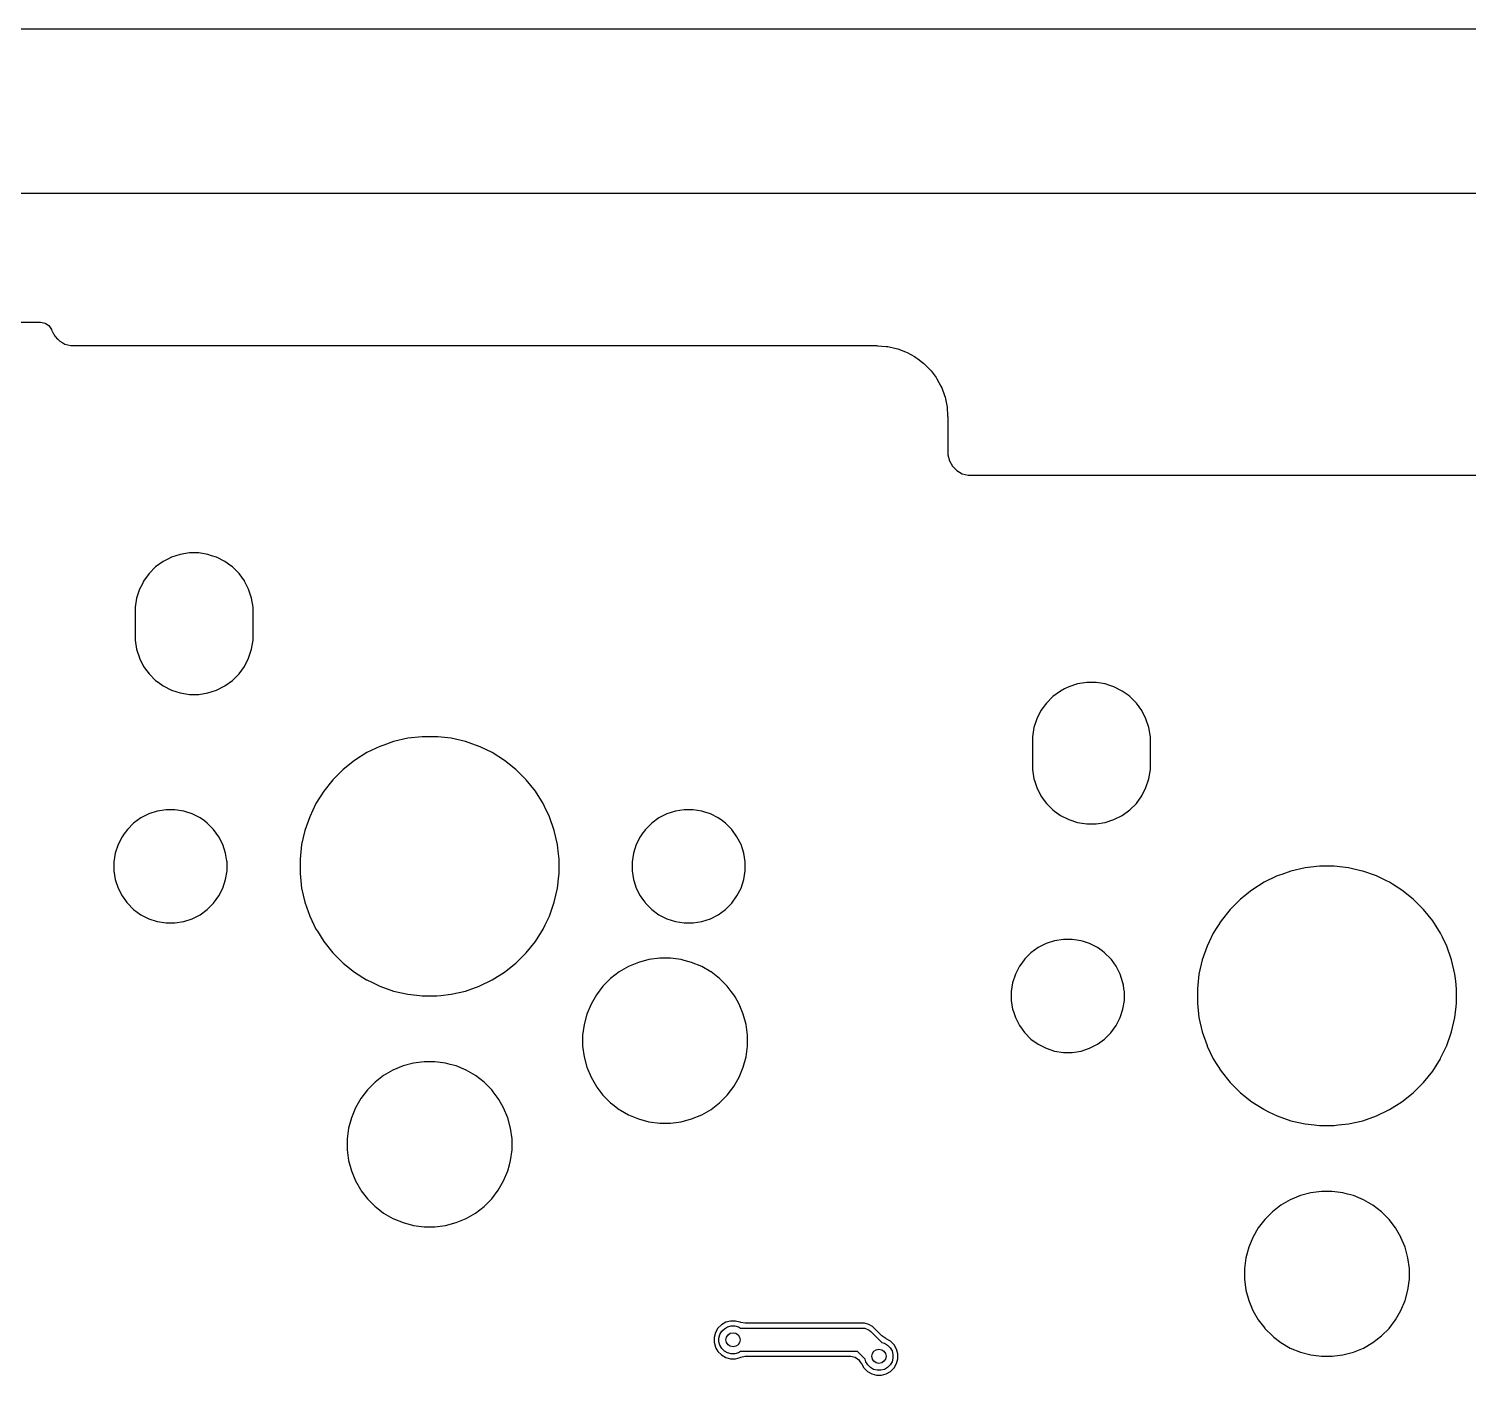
# Model space of a CAD drawing. Header units: inches. Extents: x 2.6 to 14.2, y -7.9 to -3.5.
# Drawn here: x 11.933 to 13.136, y -4.577 to -3.452 of the extents above; entities that cross this region are included whole.
import ezdxf

# ---------------------------------------------------------------- set-up
doc = ezdxf.new("R2010")
doc.units = ezdxf.units.IN
doc.header["$MEASUREMENT"] = 0
doc.layers.add('B.Cu', color=153, linetype='CONTINUOUS', true_color=0x4d7fc4)

msp = doc.modelspace()

# ---------------------------------------------------------------- linework, layer by layer
at = {"layer": 'B.Cu', "linetype": 'CONTINUOUS'}
for p, q in [((2.598, -3.4524), (14.1925, -3.4524)), ((13.4175, -3.5901), (10.4648, -3.5901)), ((11.1449, -3.6975), (11.9431, -3.6975)), ((11.9431, -3.6975), (11.9469, -3.6982)), ((11.9469, -3.6982), (11.9501, -3.7003)), ((11.9501, -3.7003), (11.9522, -3.7035)), ((11.9522, -3.7035), (11.9526, -3.7047)), ((11.9526, -3.7047), (11.9527, -3.705)), ((11.9527, -3.705), (11.9527, -3.7051)), ((11.9527, -3.7051), (11.9527, -3.7051)), ((11.9527, -3.7051), (11.954, -3.7073)), ((11.954, -3.7073), (11.9541, -3.7074)), ((11.9541, -3.7074), (11.9541, -3.7074)), ((11.9541, -3.7074), (11.9541, -3.7074)), ((11.9541, -3.7074), (11.9553, -3.7095)), ((11.9553, -3.7095), (11.9553, -3.7095)), ((11.9553, -3.7095), (11.9553, -3.7095)), ((11.9553, -3.7095), (11.9553, -3.7095)), ((11.9553, -3.7095), (11.9574, -3.7116)), ((11.9574, -3.7116), (11.9574, -3.7116)), ((11.9574, -3.7116), (11.9575, -3.7117)), ((11.9575, -3.7117), (11.959, -3.7132)), ((11.959, -3.7132), (11.959, -3.7132)), ((11.959, -3.7132), (11.959, -3.7132)), ((11.959, -3.7132), (11.9592, -3.7134)), ((11.9592, -3.7134), (11.9592, -3.7134)), ((11.9592, -3.7134), (11.9592, -3.7134)), ((11.9592, -3.7134), (11.9618, -3.7148)), ((11.9618, -3.7148), (11.9618, -3.7148)), ((11.9618, -3.7148), (11.9618, -3.7148)), ((11.9618, -3.7148), (11.9625, -3.7153)), ((11.9625, -3.7153), (11.9635, -3.7158)), ((11.9635, -3.7158), (11.9635, -3.7158)), ((11.9635, -3.7158), (11.9635, -3.7158)), ((11.9635, -3.7158), (11.9635, -3.7158)), ((11.9635, -3.7158), (11.9635, -3.7158)), ((11.9635, -3.7158), (11.9635, -3.7158)), ((11.9635, -3.7158), (11.9635, -3.7158)), ((11.9635, -3.7158), (11.9635, -3.7158)), ((11.9635, -3.7158), (11.9635, -3.7158)), ((11.9635, -3.7158), (11.9659, -3.7164)), ((11.9659, -3.7164), (11.9685, -3.7171)), ((11.9685, -3.7171), (11.9685, -3.7171)), ((11.9685, -3.7171), (11.9685, -3.7171)), ((11.9685, -3.7171), (11.9702, -3.7171)), ((11.9702, -3.7171), (11.9702, -3.7171)), ((11.9702, -3.7171), (11.9737, -3.7171)), ((11.9737, -3.7171), (11.9737, -3.7171)), ((11.9737, -3.7171), (11.9743, -3.7171)), ((11.9743, -3.7171), (11.9743, -3.7171)), ((11.9743, -3.7171), (12.6397, -3.7171)), ((12.6397, -3.7171), (12.6397, -3.7171)), ((12.6397, -3.7171), (12.642, -3.7171)), ((12.642, -3.7171), (12.6427, -3.7172)), ((12.6427, -3.7172), (12.65, -3.7177)), ((12.65, -3.7177), (12.6514, -3.7179)), ((12.6514, -3.7179), (12.6583, -3.7194)), ((12.6583, -3.7194), (12.6596, -3.7198)), ((12.6596, -3.7198), (12.6662, -3.7222)), ((12.6662, -3.7222), (12.6675, -3.7228)), ((12.6675, -3.7228), (12.6736, -3.7262)), ((12.6736, -3.7262), (12.6748, -3.7269)), ((12.6748, -3.7269), (12.6764, -3.7281)), ((12.6764, -3.7281), (12.6804, -3.7311)), ((12.6804, -3.7311), (12.6815, -3.7321)), ((12.6815, -3.7321), (12.6864, -3.737)), ((12.6864, -3.737), (12.6874, -3.7381)), ((12.6874, -3.7381), (12.6916, -3.7437)), ((12.6916, -3.7437), (12.6923, -3.7449)), ((12.6923, -3.7449), (12.6957, -3.751)), ((12.6957, -3.751), (12.6963, -3.7523)), ((12.6963, -3.7523), (12.6987, -3.7589)), ((12.6987, -3.7589), (12.6991, -3.7602)), ((12.6991, -3.7602), (12.7006, -3.7671)), ((12.7006, -3.7671), (12.7008, -3.7685)), ((12.7008, -3.7685), (12.7013, -3.7758)), ((12.7013, -3.7758), (12.7014, -3.7765)), ((12.7014, -3.7765), (12.7014, -3.7775)), ((12.7014, -3.7775), (12.7014, -3.7788)), ((12.7014, -3.7788), (12.7014, -3.7788)), ((12.7014, -3.7788), (12.7014, -3.7796)), ((12.7014, -3.7796), (12.7014, -3.8083)), ((12.7014, -3.8083), (12.7027, -3.8133)), ((12.7027, -3.8133), (12.7027, -3.8133)), ((12.7027, -3.8133), (12.7027, -3.8133)), ((12.7027, -3.8133), (12.7053, -3.8178)), ((12.7053, -3.8178), (12.709, -3.8215)), ((12.709, -3.8215), (12.7135, -3.8241)), ((12.7135, -3.8241), (12.7185, -3.8254)), ((12.7185, -3.8254), (13.4175, -3.8254)), ((12.0456, -3.8975), (12.0393, -3.902)), ((12.0489, -3.8958), (12.0456, -3.8975)), ((12.0456, -3.8975), (12.0456, -3.8975)), ((12.0456, -3.8975), (12.0456, -3.8975)), ((12.0456, -3.8975), (12.0456, -3.8975)), ((12.0525, -3.8939), (12.0489, -3.8958)), ((12.0599, -3.8915), (12.0525, -3.8939)), ((12.0525, -3.8939), (12.0525, -3.8939)), ((12.0675, -3.8903), (12.0599, -3.8915)), ((12.0753, -3.8903), (12.0675, -3.8903)), ((12.0675, -3.8903), (12.0675, -3.8903)), ((12.0675, -3.8903), (12.0675, -3.8903)), ((12.083, -3.8915), (12.0753, -3.8903)), ((12.0753, -3.8903), (12.0753, -3.8903)), ((12.0753, -3.8903), (12.0753, -3.8903)), ((12.0861, -3.8926), (12.083, -3.8915)), ((12.083, -3.8915), (12.083, -3.8915)), ((12.083, -3.8915), (12.083, -3.8915)), ((12.0903, -3.8939), (12.0861, -3.8926)), ((12.0972, -3.8975), (12.0903, -3.8939)), ((12.0903, -3.8939), (12.0903, -3.8939)), ((12.0903, -3.8939), (12.0903, -3.8939)), ((12.0903, -3.8939), (12.0903, -3.8939)), ((12.1021, -3.901), (12.0972, -3.8975)), ((12.0972, -3.8975), (12.0972, -3.8975)), ((12.0972, -3.8975), (12.0972, -3.8975)), ((12.0339, -3.9075), (12.0293, -3.9138)), ((12.0393, -3.902), (12.0339, -3.9075)), ((12.1035, -3.902), (12.1021, -3.901)), ((12.109, -3.9075), (12.1035, -3.902)), ((12.1135, -3.9137), (12.109, -3.9075)), ((12.109, -3.9075), (12.109, -3.9075)), ((12.0258, -3.9207), (12.0234, -3.928)), ((12.0282, -3.916), (12.0258, -3.9207)), ((12.0258, -3.9207), (12.0258, -3.9207)), ((12.0293, -3.9138), (12.0282, -3.916)), ((12.0293, -3.9138), (12.0293, -3.9138)), ((12.0293, -3.9138), (12.0293, -3.9138)), ((12.0293, -3.9138), (12.0293, -3.9138)), ((12.1135, -3.9138), (12.1135, -3.9137)), ((12.117, -3.9207), (12.1135, -3.9138)), ((12.1194, -3.928), (12.117, -3.9207)), ((12.0234, -3.928), (12.0222, -3.9357)), ((12.1207, -3.9357), (12.1194, -3.928)), ((12.0222, -3.9357), (12.0222, -3.9357)), ((12.0222, -3.9357), (12.0222, -3.9631)), ((12.1207, -3.9631), (12.1207, -3.9357)), ((12.0222, -3.9631), (12.0222, -3.9631)), ((12.0222, -3.9631), (12.0234, -3.9708)), ((12.1194, -3.9708), (12.1207, -3.9631)), ((12.0234, -3.9708), (12.0234, -3.9708)), ((12.0234, -3.9708), (12.0237, -3.9716)), ((12.0237, -3.9716), (12.0258, -3.9781)), ((12.0258, -3.9781), (12.0258, -3.9782)), ((12.0258, -3.9782), (12.0293, -3.9851)), ((12.1135, -3.9851), (12.117, -3.9782)), ((12.117, -3.9782), (12.1194, -3.9708)), ((12.0293, -3.9851), (12.0293, -3.9851)), ((12.0293, -3.9851), (12.0293, -3.9851)), ((12.0293, -3.9851), (12.032, -3.9888)), ((12.032, -3.9888), (12.0339, -3.9913)), ((12.0339, -3.9913), (12.0393, -3.9968)), ((12.1035, -3.9968), (12.109, -3.9913)), ((12.109, -3.9913), (12.1135, -3.9851)), ((12.0393, -3.9968), (12.0414, -3.9983)), ((12.0414, -3.9983), (12.0456, -4.0013)), ((12.0456, -4.0013), (12.0456, -4.0014)), ((12.0456, -4.0014), (12.0525, -4.0049)), ((12.0525, -4.0049), (12.0599, -4.0073)), ((12.083, -4.0073), (12.0903, -4.0049)), ((12.0903, -4.0049), (12.0972, -4.0014)), ((12.0972, -4.0014), (12.1035, -3.9968)), ((12.7956, -4.0057), (12.7893, -4.0103)), ((12.7989, -4.004), (12.7956, -4.0057)), ((12.7956, -4.0057), (12.7956, -4.0057)), ((12.7956, -4.0057), (12.7956, -4.0057)), ((12.7956, -4.0057), (12.7956, -4.0057)), ((12.8025, -4.0022), (12.7989, -4.004)), ((12.8099, -3.9998), (12.8025, -4.0022)), ((12.8025, -4.0022), (12.8025, -4.0022)), ((12.8175, -3.9986), (12.8099, -3.9998)), ((12.8253, -3.9986), (12.8175, -3.9986)), ((12.8175, -3.9986), (12.8175, -3.9986)), ((12.8175, -3.9986), (12.8175, -3.9986)), ((12.833, -3.9998), (12.8253, -3.9986)), ((12.8253, -3.9986), (12.8253, -3.9986)), ((12.8253, -3.9986), (12.8253, -3.9986)), ((12.8361, -4.0008), (12.833, -3.9998)), ((12.833, -3.9998), (12.833, -3.9998)), ((12.833, -3.9998), (12.833, -3.9998)), ((12.8403, -4.0022), (12.8361, -4.0008)), ((12.8472, -4.0057), (12.8403, -4.0022)), ((12.8403, -4.0022), (12.8403, -4.0022)), ((12.8403, -4.0022), (12.8403, -4.0022)), ((12.8403, -4.0022), (12.8403, -4.0022)), ((12.8521, -4.0092), (12.8472, -4.0057)), ((12.8472, -4.0057), (12.8472, -4.0057)), ((12.8472, -4.0057), (12.8472, -4.0057)), ((12.0599, -4.0073), (12.0675, -4.0085)), ((12.0675, -4.0085), (12.0675, -4.0085)), ((12.0675, -4.0085), (12.0753, -4.0085)), ((12.0753, -4.0085), (12.083, -4.0073)), ((12.0753, -4.0085), (12.0753, -4.0085)), ((12.7839, -4.0158), (12.7793, -4.022)), ((12.7893, -4.0103), (12.7839, -4.0158)), ((12.8535, -4.0103), (12.8521, -4.0092)), ((12.859, -4.0158), (12.8535, -4.0103)), ((12.8635, -4.022), (12.859, -4.0158)), ((12.859, -4.0158), (12.859, -4.0158)), ((12.7758, -4.0289), (12.7734, -4.0363)), ((12.7793, -4.022), (12.7758, -4.0289)), ((12.7758, -4.0289), (12.7758, -4.0289)), ((12.7793, -4.022), (12.7793, -4.022)), ((12.867, -4.0289), (12.8635, -4.022)), ((12.8635, -4.022), (12.8635, -4.022)), ((12.8694, -4.0363), (12.867, -4.0289)), ((12.7734, -4.0363), (12.7722, -4.044)), ((12.8707, -4.044), (12.8694, -4.0363)), ((12.2268, -4.052), (12.2158, -4.0572)), ((12.2301, -4.0508), (12.2268, -4.052)), ((12.2268, -4.052), (12.2268, -4.052)), ((12.2268, -4.052), (12.2268, -4.052)), ((12.2382, -4.0479), (12.2301, -4.0508)), ((12.2501, -4.0452), (12.2382, -4.0479)), ((12.2622, -4.0439), (12.2501, -4.0452)), ((12.2744, -4.0439), (12.2622, -4.0439)), ((12.2622, -4.0439), (12.2622, -4.0439)), ((12.2751, -4.044), (12.2744, -4.0439)), ((12.2744, -4.0439), (12.2744, -4.0439)), ((12.2864, -4.0452), (12.2751, -4.044)), ((12.2983, -4.0479), (12.2864, -4.0452)), ((12.3098, -4.052), (12.2983, -4.0479)), ((12.2983, -4.0479), (12.2983, -4.0479)), ((12.2983, -4.0479), (12.2983, -4.0479)), ((12.3107, -4.0524), (12.3098, -4.052)), ((12.3207, -4.0572), (12.3107, -4.0524)), ((12.3107, -4.0524), (12.3107, -4.0524)), ((12.7722, -4.044), (12.7722, -4.044)), ((12.7722, -4.044), (12.7722, -4.0714)), ((12.8707, -4.0714), (12.8707, -4.044)), ((12.8707, -4.044), (12.8707, -4.044)), ((12.2055, -4.0637), (12.196, -4.0713)), ((12.2158, -4.0572), (12.2055, -4.0637)), ((12.2055, -4.0637), (12.2055, -4.0637)), ((12.331, -4.0637), (12.3207, -4.0572)), ((12.3207, -4.0572), (12.3207, -4.0572)), ((12.3207, -4.0572), (12.3207, -4.0572)), ((12.3405, -4.0713), (12.331, -4.0637)), ((12.196, -4.0713), (12.1874, -4.0799)), ((12.196, -4.0713), (12.196, -4.0713)), ((12.3491, -4.0799), (12.3405, -4.0713)), ((12.7722, -4.0714), (12.7722, -4.0714)), ((12.7722, -4.0714), (12.7734, -4.079)), ((12.8694, -4.079), (12.8707, -4.0714)), ((12.1798, -4.0894), (12.1733, -4.0997)), ((12.1874, -4.0799), (12.1798, -4.0894)), ((12.1798, -4.0894), (12.1798, -4.0894)), ((12.1874, -4.0799), (12.1874, -4.0799)), ((12.3567, -4.0894), (12.3491, -4.0799)), ((12.3632, -4.0997), (12.3567, -4.0894)), ((12.7734, -4.079), (12.7734, -4.079)), ((12.7734, -4.079), (12.7739, -4.0804)), ((12.7739, -4.0804), (12.7758, -4.0864)), ((12.7758, -4.0864), (12.7758, -4.0864)), ((12.7758, -4.0864), (12.7793, -4.0933)), ((12.8635, -4.0933), (12.867, -4.0864)), ((12.867, -4.0864), (12.8694, -4.079)), ((12.1733, -4.0997), (12.1681, -4.1107)), ((12.3644, -4.1021), (12.3632, -4.0997)), ((12.3632, -4.0997), (12.3632, -4.0997)), ((12.3685, -4.1107), (12.3644, -4.1021)), ((12.7793, -4.0933), (12.7793, -4.0933)), ((12.7793, -4.0933), (12.7793, -4.0933)), ((12.7793, -4.0933), (12.7821, -4.0972)), ((12.7821, -4.0972), (12.7839, -4.0996)), ((12.7839, -4.0996), (12.7893, -4.1051)), ((12.8535, -4.1051), (12.859, -4.0996)), ((12.859, -4.0996), (12.8635, -4.0933)), ((12.027, -4.1117), (12.0209, -4.1161)), ((12.0336, -4.1084), (12.027, -4.1117)), ((12.027, -4.1117), (12.027, -4.1117)), ((12.0407, -4.1061), (12.0336, -4.1084)), ((12.0336, -4.1084), (12.0336, -4.1084)), ((12.0336, -4.1084), (12.0336, -4.1084)), ((12.048, -4.1049), (12.0407, -4.1061)), ((12.0555, -4.1049), (12.048, -4.1049)), ((12.048, -4.1049), (12.048, -4.1049)), ((12.048, -4.1049), (12.048, -4.1049)), ((12.0628, -4.1061), (12.0555, -4.1049)), ((12.0555, -4.1049), (12.0555, -4.1049)), ((12.0555, -4.1049), (12.0555, -4.1049)), ((12.0653, -4.1069), (12.0628, -4.1061)), ((12.0628, -4.1061), (12.0628, -4.1061)), ((12.0628, -4.1061), (12.0628, -4.1061)), ((12.0699, -4.1084), (12.0653, -4.1069)), ((12.0765, -4.1117), (12.0699, -4.1084)), ((12.0699, -4.1084), (12.0699, -4.1084)), ((12.0699, -4.1084), (12.0699, -4.1084)), ((12.0801, -4.1143), (12.0765, -4.1117)), ((12.0825, -4.1161), (12.0801, -4.1143)), ((12.1681, -4.1107), (12.1641, -4.1221)), ((12.1681, -4.1107), (12.1681, -4.1107)), ((12.3725, -4.1221), (12.3685, -4.1107)), ((12.46, -4.1117), (12.454, -4.1161)), ((12.4667, -4.1084), (12.46, -4.1117)), ((12.46, -4.1117), (12.46, -4.1117)), ((12.4737, -4.1061), (12.4667, -4.1084)), ((12.4667, -4.1084), (12.4667, -4.1084)), ((12.4667, -4.1084), (12.4667, -4.1084)), ((12.4811, -4.1049), (12.4737, -4.1061)), ((12.4885, -4.1049), (12.4811, -4.1049)), ((12.4811, -4.1049), (12.4811, -4.1049)), ((12.4811, -4.1049), (12.4811, -4.1049)), ((12.4959, -4.1061), (12.4885, -4.1049)), ((12.4885, -4.1049), (12.4885, -4.1049)), ((12.4885, -4.1049), (12.4885, -4.1049)), ((12.4984, -4.1069), (12.4959, -4.1061)), ((12.4959, -4.1061), (12.4959, -4.1061)), ((12.4959, -4.1061), (12.4959, -4.1061)), ((12.503, -4.1084), (12.4984, -4.1069)), ((12.5096, -4.1117), (12.503, -4.1084)), ((12.503, -4.1084), (12.503, -4.1084)), ((12.503, -4.1084), (12.503, -4.1084)), ((12.5132, -4.1143), (12.5096, -4.1117)), ((12.5156, -4.1161), (12.5132, -4.1143)), ((12.7893, -4.1051), (12.7907, -4.106)), ((12.7907, -4.106), (12.7956, -4.1096)), ((12.7956, -4.1096), (12.7956, -4.1096)), ((12.7956, -4.1096), (12.8025, -4.1131)), ((12.8025, -4.1131), (12.8099, -4.1155)), ((12.833, -4.1155), (12.8403, -4.1131)), ((12.8403, -4.1131), (12.8472, -4.1096)), ((12.8472, -4.1096), (12.8535, -4.1051)), ((12.0128, -4.1254), (12.0113, -4.1274)), ((12.0157, -4.1214), (12.0128, -4.1254)), ((12.0209, -4.1161), (12.0157, -4.1214)), ((12.0878, -4.1214), (12.0825, -4.1161)), ((12.0825, -4.1161), (12.0825, -4.1161)), ((12.0825, -4.1161), (12.0825, -4.1161)), ((12.0922, -4.1274), (12.0878, -4.1214)), ((12.1641, -4.1221), (12.1613, -4.134)), ((12.3752, -4.134), (12.3725, -4.1221)), ((12.4458, -4.1254), (12.4444, -4.1274)), ((12.4488, -4.1214), (12.4458, -4.1254)), ((12.454, -4.1161), (12.4488, -4.1214)), ((12.5209, -4.1214), (12.5156, -4.1161)), ((12.5156, -4.1161), (12.5156, -4.1161)), ((12.5156, -4.1161), (12.5156, -4.1161)), ((12.5252, -4.1274), (12.5209, -4.1214)), ((12.8099, -4.1155), (12.8175, -4.1168)), ((12.8175, -4.1168), (12.8175, -4.1168)), ((12.8175, -4.1168), (12.8253, -4.1168)), ((12.8253, -4.1168), (12.833, -4.1155)), ((12.8253, -4.1168), (12.8253, -4.1168)), ((12.0079, -4.134), (12.0056, -4.1411)), ((12.008, -4.134), (12.0079, -4.134)), ((12.0113, -4.1274), (12.008, -4.134)), ((12.0955, -4.134), (12.0922, -4.1274)), ((12.0978, -4.1411), (12.0955, -4.134)), ((12.1613, -4.134), (12.16, -4.1461)), ((12.3758, -4.1396), (12.3752, -4.134)), ((12.441, -4.134), (12.4387, -4.1411)), ((12.4444, -4.1274), (12.441, -4.134)), ((12.441, -4.134), (12.441, -4.134)), ((12.5286, -4.134), (12.5252, -4.1274)), ((12.5309, -4.1411), (12.5286, -4.134)), ((12.0056, -4.1411), (12.0045, -4.1484)), ((12.0045, -4.1484), (12.0045, -4.1484)), ((12.0045, -4.1484), (12.0045, -4.1559)), ((12.0986, -4.1461), (12.0978, -4.1411)), ((12.0978, -4.1411), (12.0978, -4.1411)), ((12.0988, -4.1473), (12.0986, -4.1461)), ((12.0989, -4.1476), (12.0988, -4.1473)), ((12.099, -4.1484), (12.0989, -4.1476)), ((12.099, -4.1559), (12.099, -4.1484)), ((12.16, -4.1461), (12.16, -4.1582)), ((12.3766, -4.1461), (12.3758, -4.1396)), ((12.3766, -4.1484), (12.3766, -4.1461)), ((12.3766, -4.1461), (12.3766, -4.1461)), ((12.3766, -4.1582), (12.3766, -4.1484)), ((12.4387, -4.1411), (12.4375, -4.1484)), ((12.4375, -4.1484), (12.4375, -4.1484)), ((12.4375, -4.1484), (12.4375, -4.1559)), ((12.5321, -4.1484), (12.5309, -4.1411)), ((12.5321, -4.1559), (12.5321, -4.1484)), ((12.0045, -4.1559), (12.0045, -4.1559)), ((12.0045, -4.1559), (12.0056, -4.1632)), ((12.0978, -4.1632), (12.099, -4.1559)), ((12.16, -4.1582), (12.1613, -4.1703)), ((12.3752, -4.1703), (12.3763, -4.1602)), ((12.3763, -4.1602), (12.3766, -4.1582)), ((12.3766, -4.1582), (12.3766, -4.1582)), ((12.4375, -4.1559), (12.4375, -4.1559)), ((12.4375, -4.1559), (12.4387, -4.1632)), ((12.5309, -4.1632), (12.5321, -4.1559)), ((12.9768, -4.1602), (12.9658, -4.1655)), ((12.9806, -4.1589), (12.9768, -4.1602)), ((12.9768, -4.1602), (12.9768, -4.1602)), ((12.9768, -4.1602), (12.9768, -4.1602)), ((12.9882, -4.1562), (12.9806, -4.1589)), ((13.0001, -4.1535), (12.9882, -4.1562)), ((13.0122, -4.1521), (13.0001, -4.1535)), ((13.0244, -4.1521), (13.0122, -4.1521)), ((13.0122, -4.1521), (13.0122, -4.1521)), ((13.0364, -4.1535), (13.0244, -4.1521)), ((13.0244, -4.1521), (13.0244, -4.1521)), ((13.0467, -4.1559), (13.0364, -4.1535)), ((13.0483, -4.1562), (13.0467, -4.1559)), ((13.0598, -4.1602), (13.0483, -4.1562)), ((13.0483, -4.1562), (13.0483, -4.1562)), ((13.0483, -4.1562), (13.0483, -4.1562)), ((13.0682, -4.1643), (13.0598, -4.1602)), ((13.0598, -4.1602), (13.0598, -4.1602)), ((12.0056, -4.1632), (12.0056, -4.1632)), ((12.0056, -4.1632), (12.0059, -4.1639)), ((12.0059, -4.1639), (12.0079, -4.1703)), ((12.0079, -4.1703), (12.0079, -4.1703)), ((12.0079, -4.1703), (12.0113, -4.1769)), ((12.0922, -4.1769), (12.0955, -4.1703)), ((12.0955, -4.1703), (12.0978, -4.1632)), ((12.1613, -4.1703), (12.164, -4.1822)), ((12.3725, -4.1822), (12.3752, -4.1703)), ((12.4387, -4.1632), (12.4387, -4.1632)), ((12.4387, -4.1632), (12.4389, -4.1639)), ((12.4389, -4.1639), (12.441, -4.1703)), ((12.441, -4.1703), (12.441, -4.1703)), ((12.441, -4.1703), (12.4444, -4.1769)), ((12.5252, -4.1769), (12.5286, -4.1703)), ((12.5286, -4.1703), (12.5309, -4.1632)), ((12.9555, -4.172), (12.946, -4.1796)), ((12.9658, -4.1655), (12.9555, -4.172)), ((12.9555, -4.172), (12.9555, -4.172)), ((13.0707, -4.1655), (13.0682, -4.1643)), ((13.0731, -4.167), (13.0707, -4.1655)), ((13.081, -4.172), (13.0731, -4.167)), ((13.0905, -4.1796), (13.081, -4.172)), ((12.0113, -4.1769), (12.014, -4.1806)), ((12.014, -4.1806), (12.0153, -4.1824)), ((12.0153, -4.1824), (12.0157, -4.183)), ((12.0157, -4.183), (12.0209, -4.1882)), ((12.0825, -4.1882), (12.0878, -4.183)), ((12.0878, -4.183), (12.0922, -4.1769)), ((12.164, -4.1822), (12.1641, -4.1822)), ((12.1641, -4.1822), (12.1681, -4.1937)), ((12.3685, -4.1937), (12.3725, -4.1822)), ((12.4444, -4.1769), (12.4471, -4.1806)), ((12.4471, -4.1806), (12.4484, -4.1824)), ((12.4484, -4.1824), (12.4488, -4.183)), ((12.4488, -4.183), (12.454, -4.1882)), ((12.5156, -4.1882), (12.5209, -4.183)), ((12.5209, -4.183), (12.5252, -4.1769)), ((12.946, -4.1796), (12.9374, -4.1882)), ((12.946, -4.1796), (12.946, -4.1796)), ((13.0991, -4.1882), (13.0905, -4.1796)), ((12.0209, -4.1882), (12.027, -4.1926)), ((12.027, -4.1926), (12.0336, -4.196)), ((12.0336, -4.196), (12.0407, -4.1983)), ((12.0407, -4.1983), (12.048, -4.1994)), ((12.0555, -4.1994), (12.0628, -4.1983)), ((12.0628, -4.1983), (12.0699, -4.196)), ((12.0699, -4.196), (12.0765, -4.1926)), ((12.0765, -4.1926), (12.0825, -4.1882)), ((12.1681, -4.1937), (12.1681, -4.1937)), ((12.1681, -4.1937), (12.1733, -4.2046)), ((12.3649, -4.2012), (12.3685, -4.1937)), ((12.454, -4.1882), (12.46, -4.1926)), ((12.46, -4.1926), (12.4667, -4.196)), ((12.4667, -4.196), (12.4737, -4.1983)), ((12.4737, -4.1983), (12.4811, -4.1994)), ((12.4885, -4.1994), (12.4959, -4.1983)), ((12.4959, -4.1983), (12.503, -4.196)), ((12.503, -4.196), (12.5096, -4.1926)), ((12.5096, -4.1926), (12.5156, -4.1882)), ((12.9298, -4.1977), (12.9233, -4.208)), ((12.9374, -4.1882), (12.9298, -4.1977)), ((12.9298, -4.1977), (12.9298, -4.1977)), ((12.9374, -4.1882), (12.9374, -4.1882)), ((13.1067, -4.1977), (13.0991, -4.1882)), ((13.1132, -4.2079), (13.1067, -4.1977)), ((12.048, -4.1994), (12.048, -4.1994)), ((12.048, -4.1994), (12.0555, -4.1994)), ((12.0555, -4.1994), (12.0555, -4.1994)), ((12.1733, -4.2046), (12.1745, -4.2064)), ((12.1745, -4.2064), (12.1798, -4.2149)), ((12.3567, -4.2149), (12.3632, -4.2046)), ((12.3632, -4.2046), (12.3649, -4.2012)), ((12.3632, -4.2046), (12.3632, -4.2046)), ((12.4811, -4.1994), (12.4811, -4.1994)), ((12.4811, -4.1994), (12.4885, -4.1994)), ((12.4885, -4.1994), (12.4885, -4.1994)), ((12.9233, -4.208), (12.9181, -4.2189)), ((13.1132, -4.208), (13.1132, -4.2079)), ((13.1148, -4.2114), (13.1132, -4.208)), ((12.1798, -4.2149), (12.1874, -4.2244)), ((12.3491, -4.2244), (12.3567, -4.2149)), ((12.777, -4.22), (12.7709, -4.2244)), ((12.7836, -4.2166), (12.777, -4.22)), ((12.777, -4.22), (12.777, -4.22)), ((12.7907, -4.2143), (12.7836, -4.2166)), ((12.7836, -4.2166), (12.7836, -4.2166)), ((12.7836, -4.2166), (12.7836, -4.2166)), ((12.798, -4.2132), (12.7907, -4.2143)), ((12.8055, -4.2132), (12.798, -4.2132)), ((12.798, -4.2132), (12.798, -4.2132)), ((12.798, -4.2132), (12.798, -4.2132)), ((12.8128, -4.2143), (12.8055, -4.2132)), ((12.8055, -4.2132), (12.8055, -4.2132)), ((12.8055, -4.2132), (12.8055, -4.2132)), ((12.8149, -4.215), (12.8128, -4.2143)), ((12.8128, -4.2143), (12.8128, -4.2143)), ((12.8128, -4.2143), (12.8128, -4.2143)), ((12.8199, -4.2166), (12.8149, -4.215)), ((12.8265, -4.22), (12.8199, -4.2166)), ((12.8199, -4.2166), (12.8199, -4.2166)), ((12.8199, -4.2166), (12.8199, -4.2166)), ((12.8305, -4.2229), (12.8265, -4.22)), ((12.9181, -4.2189), (12.9141, -4.2304)), ((12.9181, -4.2189), (12.9181, -4.2189)), ((13.1185, -4.2189), (13.1148, -4.2114)), ((13.1225, -4.2304), (13.1185, -4.2189)), ((12.1874, -4.2244), (12.196, -4.233)), ((12.196, -4.233), (12.2055, -4.2406)), ((12.331, -4.2406), (12.3405, -4.233)), ((12.3405, -4.233), (12.3491, -4.2244)), ((12.4429, -4.2324), (12.4346, -4.2359)), ((12.4516, -4.2301), (12.4429, -4.2324)), ((12.4606, -4.2289), (12.4516, -4.2301)), ((12.4696, -4.2289), (12.4606, -4.2289)), ((12.4786, -4.2301), (12.4696, -4.2289)), ((12.4812, -4.2308), (12.4786, -4.2301)), ((12.4786, -4.2301), (12.4786, -4.2301)), ((12.4786, -4.2301), (12.4786, -4.2301)), ((12.4873, -4.2324), (12.4812, -4.2308)), ((12.4957, -4.2359), (12.4873, -4.2324)), ((12.7632, -4.233), (12.7613, -4.2357)), ((12.7657, -4.2296), (12.7632, -4.233)), ((12.7709, -4.2244), (12.7657, -4.2296)), ((12.8325, -4.2244), (12.8305, -4.2229)), ((12.8378, -4.2296), (12.8325, -4.2244)), ((12.8325, -4.2244), (12.8325, -4.2244)), ((12.8325, -4.2244), (12.8325, -4.2244)), ((12.8381, -4.2301), (12.8378, -4.2296)), ((12.8378, -4.2296), (12.8378, -4.2296)), ((12.8378, -4.2296), (12.8378, -4.2296)), ((12.8422, -4.2357), (12.8381, -4.2301)), ((12.9141, -4.2304), (12.9113, -4.2423)), ((13.1252, -4.2423), (13.1225, -4.2304)), ((12.2055, -4.2406), (12.2155, -4.2469)), ((12.3207, -4.2471), (12.331, -4.2406)), ((12.4196, -4.2459), (12.4132, -4.2523)), ((12.4268, -4.2404), (12.4196, -4.2459)), ((12.4346, -4.2359), (12.4268, -4.2404)), ((12.4268, -4.2404), (12.4268, -4.2404)), ((12.4346, -4.2359), (12.4346, -4.2359)), ((12.5034, -4.2404), (12.4957, -4.2359)), ((12.4957, -4.2359), (12.4957, -4.2359)), ((12.5035, -4.2404), (12.5034, -4.2404)), ((12.5107, -4.2459), (12.5035, -4.2404)), ((12.5035, -4.2404), (12.5035, -4.2404)), ((12.5035, -4.2404), (12.5035, -4.2404)), ((12.517, -4.2523), (12.5107, -4.2459)), ((12.5107, -4.2459), (12.5107, -4.2459)), ((12.5107, -4.2459), (12.5107, -4.2459)), ((12.7579, -4.2423), (12.7556, -4.2494)), ((12.758, -4.2423), (12.7579, -4.2423)), ((12.7613, -4.2357), (12.758, -4.2423)), ((12.8455, -4.2423), (12.8422, -4.2357)), ((12.8478, -4.2494), (12.8455, -4.2423)), ((12.9113, -4.2423), (12.91, -4.2544)), ((13.1259, -4.2481), (13.1252, -4.2423)), ((12.2155, -4.2469), (12.2158, -4.2471)), ((12.2158, -4.2471), (12.2205, -4.2493)), ((12.2205, -4.2493), (12.2268, -4.2524)), ((12.2268, -4.2524), (12.2382, -4.2564)), ((12.2382, -4.2564), (12.2501, -4.2591)), ((12.2864, -4.2591), (12.2983, -4.2564)), ((12.2983, -4.2564), (12.3098, -4.2524)), ((12.3098, -4.2524), (12.3207, -4.2471)), ((12.4132, -4.2523), (12.4077, -4.2595)), ((12.5204, -4.2567), (12.517, -4.2523)), ((12.5225, -4.2595), (12.5204, -4.2567)), ((12.7556, -4.2494), (12.7545, -4.2567)), ((12.7545, -4.2567), (12.7545, -4.2567)), ((12.7545, -4.2567), (12.7545, -4.2642)), ((12.8482, -4.2515), (12.8478, -4.2494)), ((12.8486, -4.2544), (12.8482, -4.2515)), ((12.8488, -4.2556), (12.8486, -4.2544)), ((12.8489, -4.2562), (12.8488, -4.2556)), ((12.849, -4.2567), (12.8489, -4.2562)), ((12.849, -4.2642), (12.849, -4.2567)), ((12.91, -4.2544), (12.91, -4.2665)), ((13.1266, -4.2544), (13.1259, -4.2481)), ((13.1266, -4.2567), (13.1266, -4.2544)), ((13.1266, -4.2544), (13.1266, -4.2544)), ((13.1266, -4.2665), (13.1266, -4.2567)), ((12.2501, -4.2591), (12.2577, -4.2599)), ((12.2577, -4.2599), (12.2622, -4.2605)), ((12.2622, -4.2605), (12.2622, -4.2605)), ((12.2622, -4.2605), (12.2744, -4.2605)), ((12.2744, -4.2605), (12.2778, -4.2601)), ((12.2744, -4.2605), (12.2744, -4.2605)), ((12.2778, -4.2601), (12.2864, -4.2591)), ((12.4032, -4.2673), (12.3997, -4.2756)), ((12.4077, -4.2595), (12.4032, -4.2673)), ((12.4032, -4.2673), (12.4032, -4.2673)), ((12.4077, -4.2595), (12.4077, -4.2595)), ((12.5236, -4.2612), (12.5225, -4.2595)), ((12.5225, -4.2595), (12.5225, -4.2595)), ((12.5225, -4.2595), (12.5225, -4.2595)), ((12.527, -4.2673), (12.5236, -4.2612)), ((12.5236, -4.2612), (12.5236, -4.2612)), ((12.5271, -4.2673), (12.527, -4.2673)), ((12.5305, -4.2756), (12.5271, -4.2673)), ((12.7545, -4.2642), (12.7545, -4.2642)), ((12.7545, -4.2642), (12.7556, -4.2715)), ((12.8478, -4.2715), (12.849, -4.2642)), ((12.91, -4.2665), (12.9113, -4.2786)), ((13.1252, -4.2786), (13.1262, -4.2694)), ((13.1262, -4.2694), (13.1266, -4.2665)), ((13.1266, -4.2665), (13.1266, -4.2665)), ((12.3997, -4.2756), (12.3974, -4.2844)), ((12.5329, -4.2844), (12.5305, -4.2756)), ((12.7556, -4.2715), (12.7556, -4.2715)), ((12.7556, -4.2715), (12.7563, -4.2736)), ((12.7563, -4.2736), (12.7579, -4.2785)), ((12.7579, -4.2785), (12.7579, -4.2786)), ((12.7579, -4.2786), (12.7613, -4.2852)), ((12.8422, -4.2852), (12.8455, -4.2786)), ((12.8455, -4.2786), (12.8478, -4.2715)), ((12.9113, -4.2786), (12.914, -4.2904)), ((13.1225, -4.2905), (13.1252, -4.2786)), ((12.3974, -4.2844), (12.3962, -4.2933)), ((12.3962, -4.2933), (12.3962, -4.3024)), ((12.534, -4.2933), (12.5329, -4.2844)), ((12.534, -4.3024), (12.534, -4.2933)), ((12.7613, -4.2852), (12.7635, -4.2882)), ((12.7635, -4.2882), (12.7655, -4.2909)), ((12.7655, -4.2909), (12.7657, -4.2912)), ((12.7657, -4.2912), (12.7709, -4.2965)), ((12.8325, -4.2965), (12.8378, -4.2912)), ((12.8378, -4.2912), (12.8422, -4.2852)), ((12.914, -4.2904), (12.9141, -4.2905)), ((12.9141, -4.2905), (12.9181, -4.3019)), ((13.1185, -4.3019), (13.1225, -4.2905)), ((12.3962, -4.3024), (12.3974, -4.3113)), ((12.5329, -4.3113), (12.534, -4.3024)), ((12.7709, -4.2965), (12.777, -4.3009)), ((12.777, -4.3009), (12.7836, -4.3042)), ((12.7836, -4.3042), (12.7907, -4.3065)), ((12.7907, -4.3065), (12.798, -4.3077)), ((12.8055, -4.3077), (12.8128, -4.3065)), ((12.8128, -4.3065), (12.8199, -4.3042)), ((12.8199, -4.3042), (12.8265, -4.3009)), ((12.8265, -4.3009), (12.8325, -4.2965)), ((12.9181, -4.3019), (12.9183, -4.3024)), ((12.9183, -4.3024), (12.9233, -4.3129)), ((13.1136, -4.312), (13.1185, -4.3019)), ((12.2461, -4.319), (12.2377, -4.3225)), ((12.2548, -4.3167), (12.2461, -4.319)), ((12.2638, -4.3155), (12.2548, -4.3167)), ((12.2728, -4.3155), (12.2638, -4.3155)), ((12.2817, -4.3167), (12.2728, -4.3155)), ((12.2854, -4.3177), (12.2817, -4.3167)), ((12.2817, -4.3167), (12.2817, -4.3167)), ((12.2817, -4.3167), (12.2817, -4.3167)), ((12.2905, -4.319), (12.2854, -4.3177)), ((12.2988, -4.3225), (12.2905, -4.319)), ((12.3974, -4.3113), (12.3997, -4.32)), ((12.5305, -4.32), (12.5329, -4.3113)), ((12.798, -4.3077), (12.798, -4.3077)), ((12.798, -4.3077), (12.8055, -4.3077)), ((12.8055, -4.3077), (12.8055, -4.3077)), ((12.9233, -4.3129), (12.9233, -4.3129)), ((12.9233, -4.3129), (12.9298, -4.3232)), ((13.1067, -4.3232), (13.1132, -4.3129)), ((13.1132, -4.3129), (13.1136, -4.312)), ((13.1132, -4.3129), (13.1132, -4.3129)), ((12.2299, -4.327), (12.2227, -4.3325)), ((12.2377, -4.3225), (12.2299, -4.327)), ((12.2299, -4.327), (12.2299, -4.327)), ((12.2377, -4.3225), (12.2377, -4.3225)), ((12.3066, -4.327), (12.2988, -4.3225)), ((12.2988, -4.3225), (12.2988, -4.3225)), ((12.3138, -4.3325), (12.3066, -4.327)), ((12.3066, -4.327), (12.3066, -4.327)), ((12.3066, -4.327), (12.3066, -4.327)), ((12.3066, -4.327), (12.3066, -4.327)), ((12.3997, -4.32), (12.4032, -4.3284)), ((12.4032, -4.3284), (12.4032, -4.3284)), ((12.4032, -4.3284), (12.4077, -4.3362)), ((12.5225, -4.3362), (12.5271, -4.3284)), ((12.5271, -4.3284), (12.5305, -4.32)), ((12.9298, -4.3232), (12.9374, -4.3327)), ((13.0991, -4.3327), (13.1067, -4.3232)), ((12.2163, -4.3389), (12.2108, -4.3461)), ((12.2227, -4.3325), (12.2163, -4.3389)), ((12.3202, -4.3389), (12.3138, -4.3325)), ((12.3138, -4.3325), (12.3138, -4.3325)), ((12.3138, -4.3325), (12.3138, -4.3325)), ((12.3215, -4.3405), (12.3202, -4.3389)), ((12.3202, -4.3389), (12.3202, -4.3389)), ((12.3202, -4.3389), (12.3202, -4.3389)), ((12.3257, -4.3461), (12.3215, -4.3405)), ((12.4077, -4.3362), (12.4077, -4.3362)), ((12.4077, -4.3362), (12.4081, -4.3367)), ((12.4081, -4.3367), (12.4132, -4.3433)), ((12.517, -4.3434), (12.5225, -4.3362)), ((12.9374, -4.3327), (12.946, -4.3413)), ((12.946, -4.3413), (12.9555, -4.3489)), ((13.081, -4.3489), (13.0905, -4.3413)), ((13.0905, -4.3413), (13.0991, -4.3327)), ((12.2063, -4.3539), (12.2029, -4.3622)), ((12.2108, -4.3461), (12.2063, -4.3539)), ((12.2063, -4.3539), (12.2063, -4.3539)), ((12.2108, -4.3461), (12.2108, -4.3461)), ((12.3263, -4.3471), (12.3257, -4.3461)), ((12.3302, -4.3539), (12.3263, -4.3471)), ((12.3337, -4.3622), (12.3302, -4.3539)), ((12.3302, -4.3539), (12.3302, -4.3539)), ((12.4132, -4.3433), (12.4132, -4.3434)), ((12.4132, -4.3434), (12.4196, -4.3498)), ((12.4196, -4.3498), (12.4196, -4.3498)), ((12.4196, -4.3498), (12.4196, -4.3498)), ((12.4196, -4.3498), (12.4215, -4.3513)), ((12.4215, -4.3513), (12.4268, -4.3553)), ((12.5035, -4.3553), (12.5107, -4.3498)), ((12.5107, -4.3498), (12.517, -4.3434)), ((12.9555, -4.3489), (12.9656, -4.3552)), ((13.0707, -4.3554), (13.081, -4.3489)), ((12.2029, -4.3622), (12.2005, -4.371)), ((12.336, -4.371), (12.3337, -4.3622)), ((12.4268, -4.3553), (12.4278, -4.3559)), ((12.4278, -4.3559), (12.4346, -4.3598)), ((12.4346, -4.3598), (12.4346, -4.3598)), ((12.4346, -4.3598), (12.4346, -4.3598)), ((12.4346, -4.3598), (12.4429, -4.3632)), ((12.4429, -4.3632), (12.4516, -4.3656)), ((12.4516, -4.3656), (12.4606, -4.3668)), ((12.4606, -4.3668), (12.4696, -4.3668)), ((12.4696, -4.3668), (12.4786, -4.3656)), ((12.4786, -4.3656), (12.4873, -4.3632)), ((12.4873, -4.3632), (12.4957, -4.3598)), ((12.4957, -4.3598), (12.5035, -4.3553)), ((12.9656, -4.3552), (12.9658, -4.3554)), ((12.9658, -4.3554), (12.9696, -4.3572)), ((12.9696, -4.3572), (12.9768, -4.3606)), ((12.9768, -4.3606), (12.9882, -4.3647)), ((12.9882, -4.3647), (13.0001, -4.3674)), ((13.0364, -4.3674), (13.0483, -4.3647)), ((13.0483, -4.3647), (13.0598, -4.3606)), ((13.0598, -4.3606), (13.0699, -4.3557)), ((13.0699, -4.3557), (13.0707, -4.3554)), ((13.0707, -4.3554), (13.0707, -4.3554)), ((13.0707, -4.3554), (13.0707, -4.3554)), ((12.2005, -4.371), (12.1994, -4.3799)), ((12.3372, -4.3799), (12.336, -4.371)), ((13.0001, -4.3674), (13.0077, -4.3682)), ((13.0077, -4.3682), (13.0122, -4.3687)), ((13.0122, -4.3687), (13.0122, -4.3687)), ((13.0122, -4.3687), (13.0244, -4.3687)), ((13.0244, -4.3687), (13.0278, -4.3683)), ((13.0244, -4.3687), (13.0244, -4.3687)), ((13.0278, -4.3683), (13.0364, -4.3674)), ((12.1994, -4.3799), (12.1994, -4.389)), ((12.1994, -4.389), (12.2005, -4.3979)), ((12.336, -4.3979), (12.3372, -4.389)), ((12.3372, -4.389), (12.3372, -4.3799)), ((12.2005, -4.3979), (12.2029, -4.4066)), ((12.3337, -4.4066), (12.335, -4.4016)), ((12.335, -4.4016), (12.336, -4.3979)), ((12.2029, -4.4066), (12.2063, -4.415)), ((12.2063, -4.415), (12.2063, -4.415)), ((12.2063, -4.415), (12.2105, -4.4222)), ((12.3257, -4.4228), (12.3302, -4.415)), ((12.3302, -4.415), (12.3337, -4.4066)), ((12.2105, -4.4222), (12.2108, -4.4228)), ((12.2108, -4.4228), (12.2112, -4.4233)), ((12.2112, -4.4233), (12.2163, -4.43)), ((12.3202, -4.43), (12.3257, -4.4228)), ((12.9961, -4.4273), (12.9877, -4.4308)), ((13.0048, -4.425), (12.9961, -4.4273)), ((13.0138, -4.4238), (13.0048, -4.425)), ((13.0228, -4.4238), (13.0138, -4.4238)), ((13.0317, -4.425), (13.0228, -4.4238)), ((13.0354, -4.426), (13.0317, -4.425)), ((13.0317, -4.425), (13.0317, -4.425)), ((13.0317, -4.425), (13.0317, -4.425)), ((13.0405, -4.4273), (13.0354, -4.426)), ((13.0488, -4.4308), (13.0405, -4.4273)), ((12.2163, -4.43), (12.2163, -4.43)), ((12.2163, -4.43), (12.2227, -4.4364)), ((12.2227, -4.4364), (12.2227, -4.4364)), ((12.2227, -4.4364), (12.2227, -4.4364)), ((12.2227, -4.4364), (12.2235, -4.437)), ((12.2235, -4.437), (12.2299, -4.4419)), ((12.3066, -4.4419), (12.3138, -4.4364)), ((12.3138, -4.4364), (12.3202, -4.43)), ((12.9799, -4.4353), (12.9727, -4.4408)), ((12.9877, -4.4308), (12.9799, -4.4353)), ((12.9799, -4.4353), (12.9799, -4.4353)), ((12.9877, -4.4308), (12.9877, -4.4308)), ((13.0566, -4.4353), (13.0488, -4.4308)), ((13.0488, -4.4308), (13.0488, -4.4308)), ((13.0638, -4.4408), (13.0566, -4.4353)), ((13.0566, -4.4353), (13.0566, -4.4353)), ((13.0566, -4.4353), (13.0566, -4.4353)), ((13.0566, -4.4353), (13.0566, -4.4353)), ((12.2299, -4.4419), (12.2299, -4.4419)), ((12.2299, -4.4419), (12.2377, -4.4464)), ((12.2377, -4.4464), (12.2377, -4.4464)), ((12.2377, -4.4464), (12.2377, -4.4464)), ((12.2377, -4.4464), (12.2461, -4.4498)), ((12.2461, -4.4498), (12.2548, -4.4522)), ((12.2817, -4.4522), (12.2905, -4.4498)), ((12.2905, -4.4498), (12.2988, -4.4464)), ((12.2988, -4.4464), (12.3066, -4.4419)), ((12.9663, -4.4472), (12.9608, -4.4543)), ((12.9727, -4.4408), (12.9663, -4.4472)), ((13.0702, -4.4472), (13.0638, -4.4408)), ((13.0638, -4.4408), (13.0638, -4.4408)), ((13.0638, -4.4408), (13.0638, -4.4408)), ((13.0757, -4.4543), (13.0702, -4.4472)), ((12.2548, -4.4522), (12.2638, -4.4534)), ((12.2638, -4.4534), (12.2728, -4.4534)), ((12.2728, -4.4534), (12.2817, -4.4522)), ((12.9563, -4.4622), (12.9529, -4.4705)), ((12.9608, -4.4543), (12.9563, -4.4622)), ((12.9563, -4.4622), (12.9563, -4.4622)), ((12.9608, -4.4543), (12.9608, -4.4543)), ((13.0802, -4.4621), (13.0757, -4.4543)), ((13.0757, -4.4543), (13.0757, -4.4543)), ((13.0802, -4.4622), (13.0802, -4.4621)), ((13.0837, -4.4705), (13.0802, -4.4622)), ((12.9529, -4.4705), (12.9505, -4.4792)), ((13.086, -4.4792), (13.0837, -4.4705)), ((12.9505, -4.4792), (12.9494, -4.4882)), ((13.0872, -4.4882), (13.086, -4.4792)), ((12.9494, -4.4882), (12.9494, -4.4972)), ((12.9494, -4.4972), (12.9505, -4.5062)), ((13.086, -4.5062), (13.0872, -4.4972)), ((13.0872, -4.4972), (13.0872, -4.4882)), ((12.9505, -4.5062), (12.9529, -4.5149)), ((13.0837, -4.5149), (13.086, -4.5062)), ((12.9529, -4.5149), (12.9563, -4.5233)), ((12.9563, -4.5233), (12.9563, -4.5233)), ((12.9563, -4.5233), (12.9608, -4.5311)), ((13.0757, -4.5311), (13.0802, -4.5233)), ((13.0802, -4.5233), (13.0837, -4.5149)), ((12.5122, -4.5352), (12.5092, -4.5382)), ((12.5158, -4.5331), (12.5122, -4.5352)), ((12.5198, -4.5321), (12.5158, -4.5331)), ((12.5239, -4.5321), (12.5198, -4.5321)), ((12.5252, -4.5324), (12.5239, -4.5321)), ((12.5279, -4.5331), (12.5252, -4.5324)), ((12.5283, -4.5333), (12.5279, -4.5331)), ((12.532, -4.534), (12.5283, -4.5333)), ((12.6319, -4.534), (12.532, -4.534)), ((12.6354, -4.535), (12.6319, -4.534)), ((12.6386, -4.5368), (12.6354, -4.535)), ((12.9608, -4.5311), (12.9608, -4.5311)), ((12.9608, -4.5311), (12.9608, -4.5311)), ((12.9608, -4.5311), (12.9663, -4.5382)), ((13.0702, -4.5383), (13.0757, -4.5311)), ((12.5072, -4.5417), (12.5061, -4.5458)), ((12.5061, -4.5458), (12.5061, -4.5499)), ((12.5092, -4.5382), (12.5072, -4.5417)), ((12.5101, -4.5463), (12.5109, -4.5433)), ((12.5101, -4.5494), (12.5101, -4.5463)), ((12.5109, -4.5433), (12.5125, -4.5406)), ((12.5125, -4.5406), (12.5147, -4.5385)), ((12.5147, -4.5385), (12.5173, -4.5369)), ((12.5173, -4.5369), (12.5203, -4.5361)), ((12.5203, -4.5361), (12.5234, -4.5361)), ((12.5234, -4.5361), (12.5264, -4.5369)), ((12.5264, -4.5369), (12.5282, -4.538)), ((12.5282, -4.538), (12.6301, -4.538)), ((12.6301, -4.538), (12.632, -4.5382)), ((12.632, -4.5382), (12.6356, -4.5397)), ((12.6356, -4.5397), (12.6356, -4.5397)), ((12.6356, -4.5397), (12.6371, -4.5409)), ((12.6371, -4.5409), (12.6464, -4.5501)), ((12.6464, -4.5446), (12.6386, -4.5368)), ((12.6386, -4.5368), (12.6386, -4.5368)), ((12.6496, -4.5468), (12.6464, -4.5446)), ((12.65, -4.5469), (12.6496, -4.5468)), ((12.6536, -4.549), (12.65, -4.5469)), ((12.65, -4.5469), (12.65, -4.5469)), ((12.9663, -4.5382), (12.9663, -4.5383)), ((12.9663, -4.5383), (12.9727, -4.5446)), ((12.9727, -4.5446), (12.9727, -4.5446)), ((12.9727, -4.5446), (12.9727, -4.5446)), ((12.9727, -4.5446), (12.974, -4.5456)), ((12.974, -4.5456), (12.9799, -4.5501)), ((13.0566, -4.5501), (13.0638, -4.5446)), ((13.0638, -4.5446), (13.0702, -4.5383)), ((12.5061, -4.5499), (12.5072, -4.5539)), ((12.5072, -4.5539), (12.5076, -4.5547)), ((12.5076, -4.5547), (12.5092, -4.5575)), ((12.5092, -4.5575), (12.5122, -4.5605)), ((12.5109, -4.5524), (12.5101, -4.5494)), ((12.5125, -4.555), (12.5109, -4.5524)), ((12.5147, -4.5572), (12.5125, -4.555)), ((12.5173, -4.5587), (12.5147, -4.5572)), ((12.5203, -4.5595), (12.5173, -4.5587)), ((12.5234, -4.5595), (12.5203, -4.5595)), ((12.5264, -4.5587), (12.5234, -4.5595)), ((12.5282, -4.5577), (12.5264, -4.5587)), ((12.626, -4.5577), (12.5282, -4.5577)), ((12.6324, -4.5641), (12.626, -4.5577)), ((12.6464, -4.5501), (12.6484, -4.5507)), ((12.6484, -4.5507), (12.6511, -4.5522)), ((12.6511, -4.5522), (12.6533, -4.5544)), ((12.6533, -4.5544), (12.6548, -4.5571)), ((12.6565, -4.5519), (12.6536, -4.549)), ((12.6548, -4.5571), (12.6556, -4.5601)), ((12.6586, -4.5555), (12.6565, -4.5519)), ((12.6596, -4.5595), (12.6586, -4.5555)), ((12.6597, -4.5595), (12.6596, -4.5595)), ((12.6597, -4.5637), (12.6597, -4.5595)), ((12.9799, -4.5501), (12.9799, -4.5501)), ((12.9799, -4.5501), (12.9877, -4.5547)), ((12.9877, -4.5547), (12.9877, -4.5547)), ((12.9877, -4.5547), (12.9877, -4.5547)), ((12.9877, -4.5547), (12.9961, -4.5581)), ((12.9961, -4.5581), (13.0048, -4.5605)), ((13.0317, -4.5605), (13.0405, -4.5581)), ((13.0405, -4.5581), (13.0488, -4.5547)), ((13.0488, -4.5547), (13.0566, -4.5501)), ((12.5122, -4.5605), (12.5158, -4.5625)), ((12.5158, -4.5625), (12.5198, -4.5636)), ((12.5198, -4.5636), (12.5239, -4.5636)), ((12.5239, -4.5636), (12.5279, -4.5625)), ((12.5239, -4.5636), (12.5239, -4.5636)), ((12.5279, -4.5625), (12.5283, -4.5624)), ((12.5279, -4.5625), (12.5279, -4.5625)), ((12.5279, -4.5625), (12.5279, -4.5625)), ((12.5283, -4.5624), (12.532, -4.5616)), ((12.532, -4.5616), (12.6201, -4.5616)), ((12.6201, -4.5616), (12.6239, -4.5624)), ((12.6239, -4.5624), (12.6271, -4.5645)), ((12.6271, -4.5645), (12.6288, -4.5672)), ((12.6288, -4.5672), (12.6289, -4.5671)), ((12.6289, -4.5671), (12.6292, -4.5677)), ((12.6292, -4.5677), (12.6292, -4.5677)), ((12.6292, -4.5677), (12.6292, -4.5677)), ((12.6292, -4.5677), (12.6292, -4.5677)), ((12.6292, -4.5677), (12.6313, -4.5713)), ((12.6313, -4.5713), (12.6342, -4.5742)), ((12.633, -4.5661), (12.6324, -4.5641)), ((12.6345, -4.5688), (12.633, -4.5661)), ((12.6367, -4.571), (12.6345, -4.5688)), ((12.6394, -4.5725), (12.6367, -4.571)), ((12.6511, -4.571), (12.6484, -4.5725)), ((12.6533, -4.5688), (12.6511, -4.571)), ((12.6548, -4.5661), (12.6533, -4.5688)), ((12.6536, -4.5742), (12.6565, -4.5713)), ((12.6556, -4.5632), (12.6548, -4.5661)), ((12.6556, -4.5601), (12.6556, -4.5632)), ((12.6565, -4.5713), (12.6586, -4.5677)), ((12.6586, -4.5677), (12.6597, -4.5637)), ((13.0048, -4.5605), (13.0138, -4.5616)), ((13.0138, -4.5616), (13.0228, -4.5616)), ((13.0228, -4.5616), (13.0317, -4.5605)), ((12.6342, -4.5742), (12.6378, -4.5763)), ((12.6378, -4.5763), (12.6418, -4.5774)), ((12.6424, -4.5733), (12.6394, -4.5725)), ((12.6418, -4.5774), (12.646, -4.5774)), ((12.6454, -4.5733), (12.6424, -4.5733)), ((12.6484, -4.5725), (12.6454, -4.5733)), ((12.646, -4.5774), (12.65, -4.5763)), ((12.65, -4.5763), (12.6536, -4.5742))]:
    msp.add_line(p, q, dxfattribs=at)
at = {"layer": 'B.Cu'}
for centre in [(12.5219, -4.5478), (12.6439, -4.5616)]:
    msp.add_circle(centre, 0.00591, dxfattribs=at)

doc.saveas('drawing.dxf')
